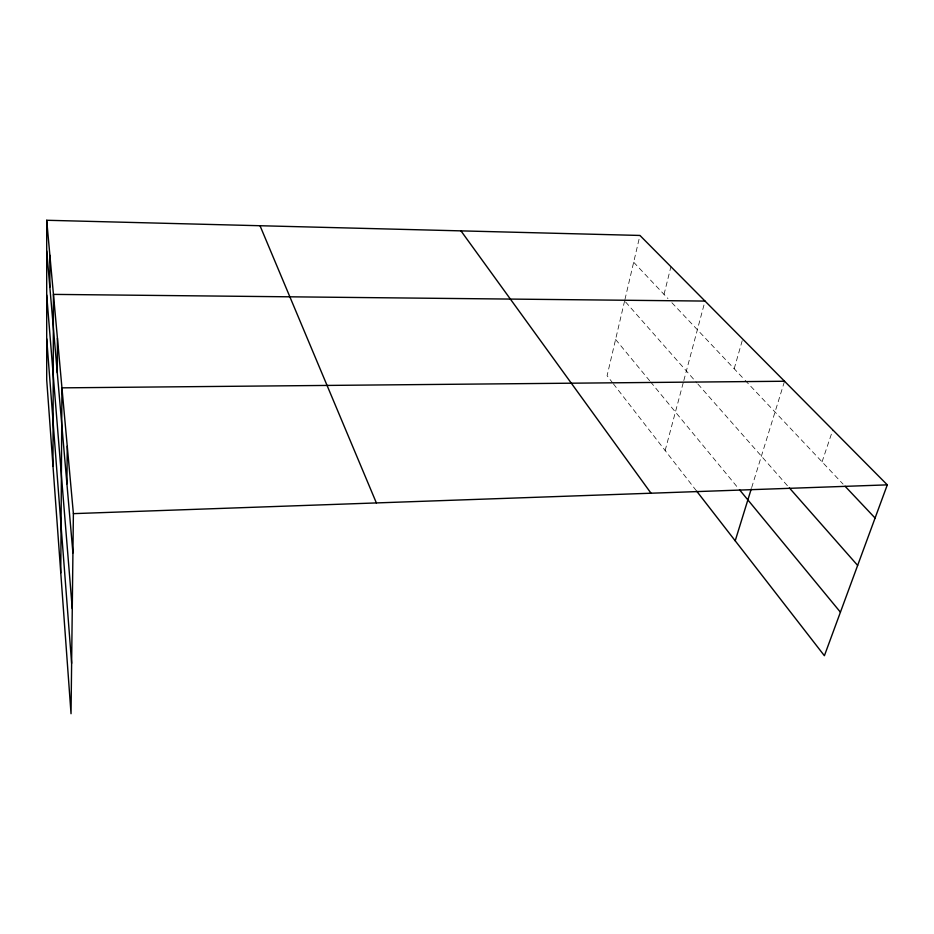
<?xml version="1.0" encoding="UTF-8"?>
<svg xmlns="http://www.w3.org/2000/svg" width="934" height="934" viewBox="0 0 934 934"><rect width="100%" height="100%" fill="white"/><g stroke="black" fill="none" stroke-linecap="round" stroke-linejoin="round"><path stroke-width="0.7" stroke-dasharray="4.67 3.5" d="M624.624 300.865L607.088 375.725L612.459 382.636M624.951 299.487L639.942 235.45M664.027 294.397L670.927 266.704M665.136 450.527L683.454 381.913M683.816 380.547L705.018 301.075M734.182 368.743L742.693 339.054M751.672 487.595L784.537 381.247M822.06 461.851L832.801 429.909M633.672 262.232L667.95 298.553M671.873 302.709L744.141 379.297M745.145 380.348L843.075 484.116M625.57 301.939L696.951 382.975M697.92 384.072L788.378 486.777M615.588 339.427L649.667 380.768M650.578 381.878L737.662 487.513M613.346 383.792L696.706 491.191"/><path stroke-width="1.4" d="M49.852 287.193L49.887 255.309M52.981 466.043L53.436 294.385L705.018 301.075M57.278 372.806L57.429 338.26M60.768 572.904L61.948 387.855L784.537 381.247M66.921 483.847L67.248 446.207M46.7 220.272L73.389 513.642L71.031 713.728L46.712 379.916L46.7 220.272L639.942 235.45L887.3 484.863L824.395 655.726L696.706 491.191M735.21 540.821L751.24 488.961M73.389 513.642L887.3 484.863M845.072 486.24L875.088 518.043M789.347 487.875L857.645 565.42M739.518 489.766L840.425 612.19M460.964 230.873L651.01 493.21M260.026 225.736L376.379 502.924M46.7 250.942L72.922 552.963M46.7 295.016L72.268 608.723M46.712 338.844L71.626 663.315"/></g></svg>
